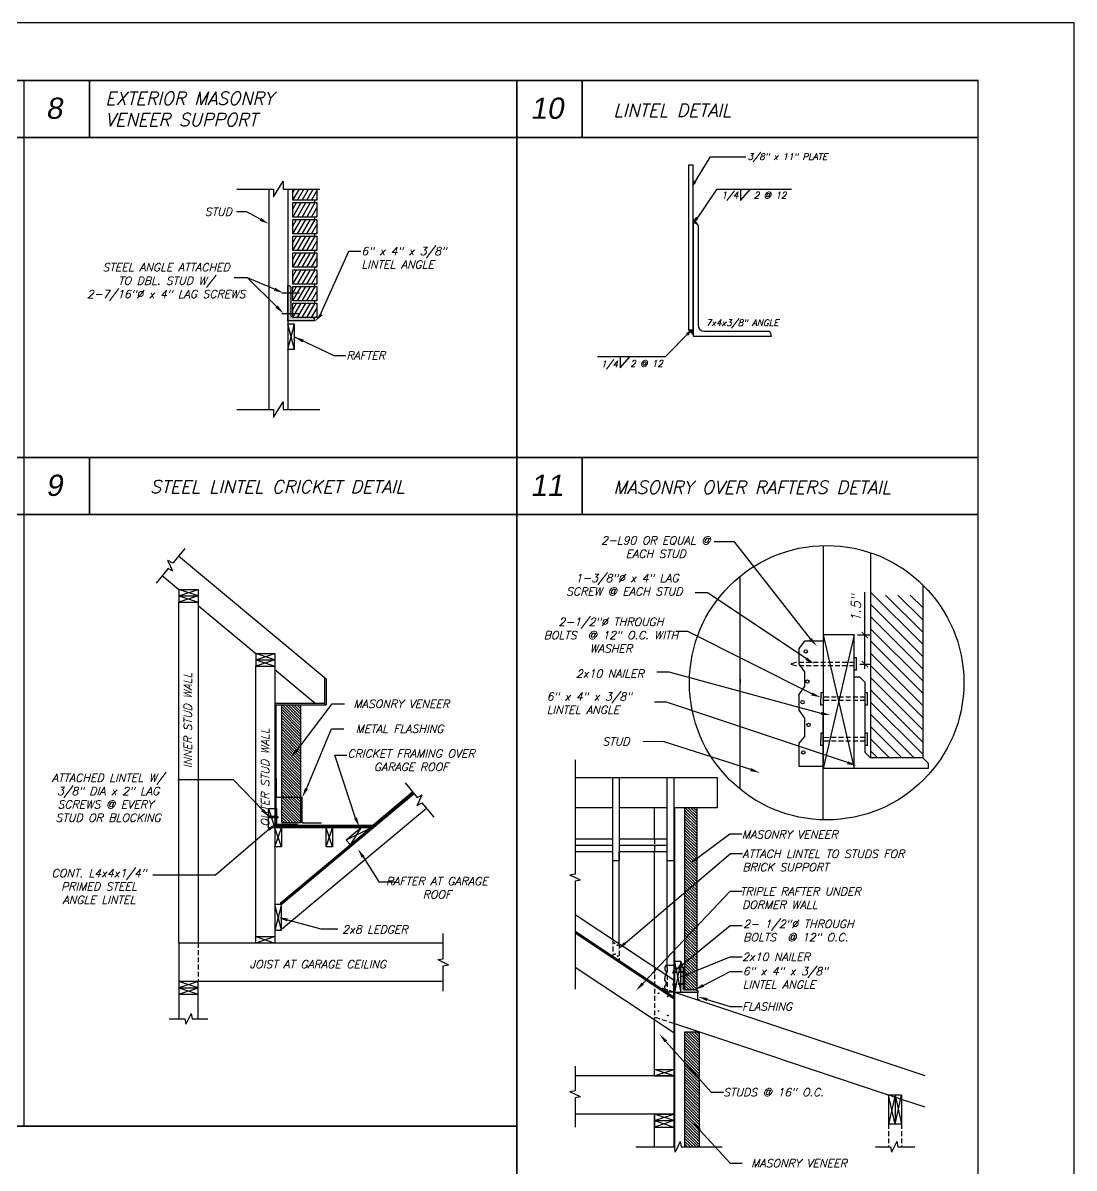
# Model space of a CAD drawing. Header units: inches. Extents: x 683 to 9753, y -6805 to 20230.
# Drawn here: x 1896 to 2553, y -3837 to -3121 of the extents above; entities that cross this region are included whole.
import ezdxf
from ezdxf.enums import TextEntityAlignment as Align

# ---------------------------------------------------------------- set-up
doc = ezdxf.new("R2010")
doc.units = ezdxf.units.IN
doc.header["$LTSCALE"] = 48
doc.header["$MEASUREMENT"] = 0
doc.linetypes.add('HIDDEN4', pattern=[0.09375, 0.0625, -0.03125])
doc.layers.get('Defpoints').update_dxf_attribs({"color": 251})
for name, color, linetype in [('DPIS-BL', 9, 'Continuous'), ('DPIS-HATCH', 251, 'Continuous'), ('DPIS-RAFTERS', 1, 'Continuous'), ('DPIS-TEXT', 7, 'Continuous'), ('FPTEXT', 2, 'Continuous')]:
    doc.layers.add(name, color=color, linetype=linetype)
doc.styles.add('DPIS-DIM', font='Simplex.shx', dxfattribs={"oblique": 15})
doc.styles.add('SHEETNAME', font='arial.ttf', dxfattribs={"height": 4})
doc.styles.add('SIMPLEX', font='simplex.shx', dxfattribs={"oblique": 15, "height": 4})
doc.styles.get("Standard").update_dxf_attribs({"font": 'simplex.shx', "oblique": 15})
doc.dimstyles.new('DPIS-DIM1', dxfattribs={"dimtxt": 4, "dimasz": 4, "dimexe": 3, "dimexo": 2, "dimgap": 2, "dimtad": 1, "dimdec": 4, "dimrnd": 0.125, "dimzin": 3, "dimdsep": 46, "dimlunit": 4, "dimtxsty": 'DPIS-DIM', "dimblk": 'ARCHTICK', "dimcen": 3, "dimdle": 3, "dimclrd": 2, "dimclre": 2, "dimclrt": 256, "dimadec": 0, "dimazin": 0, "dimtfac": 1, "dimtdec": 4, "dimtmove": 0, "dimatfit": 3, "dimfxl": 1, "dimtolj": 1, "dimtzin": 0, "dimarcsym": 0})
pattern_1 = [(135, (-1799.2807, -3706.4309), (-0.88388348, -0.88388348), [])]
pattern_2 = [(45, (-5266.43997, -3342.93777), (-0.0441941738, 0.0441941738), []), (135, (-5266.43997, -3342.93777), (-0.13258252147, 0.0441941738), [0.15625, -0.09375])]
pattern_3 = [(45, (-5266.44, -3342.9378), (-0.530330086, 0.530330086), []), (45, (-5266.2632, -3342.9378), (-0.530330086, 0.530330086), []), (45, (-5266.0864, -3342.9378), (-0.530330086, 0.530330086), []), (45, (-5265.90964, -3342.9378), (-0.530330086, 0.530330086), [])]
pattern_4 = [(45, (-5266.44, -3342.9378), (-0.530330086, 0.530330086), []), (45, (-5266.0864, -3342.9378), (-0.530330086, 0.530330086), [])]

# ---------------------------------------------------------------- blocks, each defined once
blk = doc.blocks.new('A$C2A457714')
blk.add_hatch(color=256).paths.add_polyline_path([(5.2, -1.4), (4.1, -0.3), (2.9, -0.3), (2.9, -24.3), (18.9, -24.3), (18.9, -23.1), (17.7, -21.9), (6.4, -21.9), (5.2, -20.8)])
for p, q in [((2.9, -24.3), (2.9, -0.3)), ((2.9, -0.3), (4.1, -0.3)), ((5.2, -1.4), (4.1, -0.3)), ((5.2, -20.8), (5.2, -1.4)), ((6.4, -21.9), (5.2, -20.8)), ((18.9, -24.3), (2.9, -24.3)), ((17.7, -21.9), (6.4, -21.9)), ((17.7, -21.9), (18.9, -23.1)), ((18.9, -23.1), (18.9, -24.3))]:
    blk.add_line(p, q)
blk = doc.blocks.new('_ArchTick')
at = {"color": 0, "const_width": 0.15}
blk.add_lwpolyline([(-0.5, -0.5), (0.5, 0.5)], dxfattribs=at)
blk = doc.blocks.new('*D65')
at = {"layer": 'Defpoints', "color": 0, "transparency": 16777216}
for p in [(2415.45, -3503.82), (2422.06, -3503.82), (2416.91, -3522.05)]:
    blk.add_point(p, dxfattribs=at)
at = {"layer": 'DPIS-TEXT', "color": 2, "lineweight": -2, "transparency": 16777216}
for p, q in [((2422.06, -3503.82), (2422.06, -3477.19)), ((2417.45, -3503.82), (2425.06, -3503.82)), ((2422.06, -3525.05), (2422.06, -3503.82)), ((2418.91, -3522.05), (2425.06, -3522.05))]:
    blk.add_line(p, q, dxfattribs=at)
at = {"layer": 'DPIS-TEXT', "color": 2, "lineweight": -2, "transparency": 16777216, "xscale": 4, "yscale": 4, "zscale": 4}
for p, rotation in [((2422.06, -3503.82), 90), ((2422.06, -3522.05), 270)]:
    blk.add_blockref('_ArchTick', p, dxfattribs=dict(at, rotation=rotation))
at = {"layer": 'DPIS-TEXT', "transparency": 16777216, "insert": (2416.49, -3487.17), "char_height": 6, "attachment_point": 5, "rotation": 90, "style": 'DPIS-DIM'}
blk.add_mtext('\\A1;1.5"', dxfattribs=at)

msp = doc.modelspace()

# ---------------------------------------------------------------- hatches: boundary and pattern name
at = {"layer": 'DPIS-HATCH'}
h = msp.add_hatch(dxfattribs=at)
h.set_pattern_fill('ANSI31', color=251, scale=20, angle=15, style=0)
h.set_pattern_definition([(60, (628.0454, -3080.7876), (-2.1650635, 1.25), [])])
h.paths.add_polyline_path([(2064.7248, -3232.21383), (2064.7248, -3225.23561), (2079.7248, -3225.23561), (2079.7248, -3232.21383)])
h = msp.add_hatch(dxfattribs=at)
h.set_pattern_fill('ANSI31', color=251, scale=20, angle=15, style=0)
h.set_pattern_definition([(60, (628.0454, -3091.2658), (-2.1650635, 1.25), [])])
h.paths.add_polyline_path([(2064.7248, -3242.69205), (2064.7248, -3233.71383), (2079.7248, -3233.71383), (2079.7248, -3242.69205)])
h = msp.add_hatch(dxfattribs=at)
h.set_pattern_fill('ANSI31', color=251, scale=20, angle=15, style=0)
h.set_pattern_definition([(60, (628.0454, -3101.744), (-2.1650635, 1.25), [])])
h.paths.add_polyline_path([(2064.7248, -3253.17026), (2064.7248, -3244.19205), (2079.7248, -3244.19205), (2079.7248, -3253.17026)])
h = msp.add_hatch(dxfattribs=at)
h.set_pattern_fill('ANSI31', color=251, scale=20, angle=15, style=0)
h.set_pattern_definition([(60, (628.0454, -3112.2222), (-2.1650635, 1.25), [])])
h.paths.add_polyline_path([(2064.7248, -3263.64848), (2064.7248, -3254.67026), (2079.7248, -3254.67026), (2079.7248, -3263.64848)])
h = msp.add_hatch(dxfattribs=at)
h.set_pattern_fill('ANSI31', color=251, scale=20, angle=15, style=0)
h.set_pattern_definition([(60, (628.0454, -3122.7004), (-2.1650635, 1.25), [])])
h.paths.add_polyline_path([(2064.7248, -3274.1267), (2064.7248, -3265.14848), (2079.7248, -3265.14848), (2079.7248, -3274.1267)])
h = msp.add_hatch(dxfattribs=at)
h.set_pattern_fill('ANSI31', color=251, scale=20, angle=15, style=0)
h.set_pattern_definition([(60, (628.0454, -3133.1786), (-2.1650635, 1.25), [])])
h.paths.add_polyline_path([(2064.7248, -3284.60491), (2064.7248, -3275.6267), (2079.7248, -3275.6267), (2079.7248, -3284.60491)])
h = msp.add_hatch(dxfattribs=at)
h.set_pattern_fill('ANSI31', color=251, scale=20, angle=15, style=0)
h.set_pattern_definition([(60, (628.0454, -3143.6569), (-2.1650635, 1.25), [])])
h.paths.add_polyline_path([(2064.7248, -3295.08313), (2064.7248, -3286.10491), (2079.7248, -3286.10491), (2079.7248, -3295.08313)])
h = msp.add_hatch(dxfattribs=at)
h.set_pattern_fill('ANSI31', color=251, scale=20, angle=15, style=0)
h.set_pattern_definition([(60, (628.0454, -3154.135), (-2.1650635, 1.25), [])])
h.paths.add_polyline_path([(2064.7248, -3305.56135), (2064.7248, -3296.58313), (2079.7248, -3296.58313), (2079.7248, -3305.56135)])
h = msp.add_hatch(dxfattribs=at)
h.set_pattern_fill('ANSI31', color=256, scale=10, angle=90, style=0)
h.set_pattern_definition([(135, (-2073.2156, -2855.9086), (-0.88388348, -0.88388348), [])])
h.paths.add_polyline_path([(2069.60453, -3547.41838), (2057.60453, -3547.41838), (2057.60453, -3621.29391), (2069.60453, -3621.29391)])
h = msp.add_hatch(dxfattribs=at)
h.set_pattern_fill('ANSI32', color=256, scale=2, style=0)
h.set_pattern_definition(pattern_4)
h.paths.add_polyline_path([(2140.65625, -3603.08414), (2140.01607, -3602.31592), (2056.96434, -3671.52569), (2057.60453, -3672.29391)])
h = msp.add_hatch(dxfattribs=at)
h.set_pattern_fill('ANSI34', color=256, style=0)
h.set_pattern_definition(pattern_3)
h.paths.add_polyline_path([(2054.60453, -3612.29391), (2054.10453, -3612.29391), (2054.10453, -3617.29391), (2054.60453, -3617.29391)])
h = msp.add_hatch(dxfattribs=at)
h.set_pattern_fill('ANSI31', color=256, scale=10, angle=90, style=0)
h.set_pattern_definition(pattern_1)
h.paths.add_polyline_path([(2317.03769, -3611.74545), (2309.48214, -3611.74545), (2309.48214, -3725.58041), (2317.03769, -3725.58041)])
h = msp.add_hatch(dxfattribs=at)
h.set_pattern_fill('ANSI38', color=256, scale=0.5, style=0)
h.set_pattern_definition(pattern_2)
h.paths.add_polyline_path([(2054.60453, -3618.04391), (2054.60453, -3617.29391), (2050.10453, -3617.29391), (2050.10453, -3618.04391)])
h = msp.add_hatch(dxfattribs=at)
h.set_pattern_fill('ANSI34', color=256, style=0)
h.set_pattern_definition(pattern_3)
h.paths.add_polyline_path([(2054.60453, -3618.04391), (2054.10453, -3618.04391), (2054.10453, -3622.79391), (2067.60453, -3622.79391), (2067.60453, -3622.29391), (2054.60453, -3622.29391)])
h = msp.add_hatch(dxfattribs=at)
h.set_pattern_fill('ANSI38', color=256, scale=0.5, style=0)
h.set_pattern_definition(pattern_2)
h.paths.add_polyline_path([(2055.35453, -3617.16891), (2054.60453, -3617.16891), (2054.60453, -3618.16891), (2055.35453, -3618.16891)])
h = msp.add_hatch(dxfattribs=at)
h.set_pattern_fill('ANSI32', color=256, scale=2, style=0)
h.set_pattern_definition(pattern_4)
h.paths.add_polyline_path([(2114.84248, -3623.29391), (2053.60453, -3623.29391), (2053.60453, -3624.29391), (2113.64248, -3624.29391)])
h = msp.add_hatch(dxfattribs=at)
h.set_pattern_fill('ANSI31', color=256, scale=10, angle=90, style=0)
h.set_pattern_definition(pattern_1)
h.paths.add_polyline_path([(2318.6488, -3751.94977), (2309.48214, -3751.94977), (2309.48214, -3823.60657), (2318.6488, -3823.60657)])
at = {"layer": 'DPIS-TEXT'}
h = msp.add_hatch(dxfattribs=at)
h.set_pattern_fill('ANSI31', color=256, scale=0.08, angle=-163.96669868, style=0)
h.set_pattern_definition([(241.03330132, (4279.661779, 7703.983518), (0.008749013393, -0.004843011939), [])])
h.paths.add_polyline_path([(2314.85979, -3222.33701), (2315.96926, -3220.48984), (2315.46969, -3220.20686)])
h.paths.add_polyline_path([(2316.47357, -3220.77551), (2315.96926, -3220.48984), (2314.85979, -3222.33701)])
h = msp.add_hatch(dxfattribs=at)
h.set_pattern_fill('ANSI31', color=1, scale=2, style=0)
h.set_pattern_definition([(45, (-2624.2905, -13247.91449), (-0.1767766953, 0.1767766953), [])])
h.paths.add_polyline_path([(2314.85979, -3243.39357), (2314.85979, -3246.39357, -0.198912367), (2317.68821, -3247.56514)])
h = msp.add_hatch(dxfattribs=at)
h.set_pattern_fill('ANSI31', color=256, scale=0.08, angle=-163.96669868, style=0)
h.set_pattern_definition([(241.03330132, (4280.883256, 7681.125429), (0.008749013393, -0.004843011939), [])])
h.paths.add_polyline_path([(2316.08126, -3245.1951), (2317.19073, -3243.34793), (2316.69117, -3243.06495)])
h.paths.add_polyline_path([(2317.69504, -3243.6336), (2317.19073, -3243.34793), (2316.08126, -3245.1951)])
h = msp.add_hatch(dxfattribs=at)
h.set_pattern_fill('ANSI31', color=256, scale=2, angle=-163.96669868, style=0)
h.set_pattern_definition([(241.0333013, (4280.88326, 7681.12543), (0.218725335, -0.1210752985), [])])
h.paths.add_polyline_path([(2317.19073, -3243.34793), (2316.69117, -3243.06495), (2316.08126, -3245.1951)])
h.paths.add_polyline_path([(2317.69504, -3243.6336), (2317.19073, -3243.34793), (2316.08126, -3245.1951)])
msp.add_hatch(color=256, dxfattribs=at).paths.add_polyline_path([(2078.39545, -3307.56135), (2078.39545, -3306.56135), (2077.39545, -3305.56135), (2064.7248, -3305.56135), (2063.7248, -3304.56135), (2063.7248, -3286.55425), (2062.7248, -3285.55425), (2061.7248, -3285.55425), (2061.7248, -3307.56135)])
h = msp.add_hatch(dxfattribs=at)
h.set_pattern_fill('ANSI31', color=256, scale=2, style=0)
h.set_pattern_definition([(45, (-2593.38026, -13273.04699), (-0.1767766953, 0.1767766953), [])])
h.paths.add_polyline_path([(2311.2232, -3315.88517), (2311.62517, -3316.29512), (2312.79969, -3314.41629)])
h.paths.add_polyline_path([(2310.81741, -3315.47132), (2311.2232, -3315.88517), (2312.79969, -3314.41629)])
h = msp.add_hatch(dxfattribs=at)
h.set_pattern_fill('ANSI31', color=256, scale=0.08, style=0)
h.set_pattern_definition([(45, (-2593.380262, -13273.046985), (-0.007071067812, 0.007071067812), [])])
h.paths.add_polyline_path([(2312.79969, -3314.41629), (2311.2232, -3315.88517), (2311.62517, -3316.29512)])
h.paths.add_polyline_path([(2310.81741, -3315.47132), (2311.2232, -3315.88517), (2312.79969, -3314.41629)])
h = msp.add_hatch(dxfattribs=at)
h.set_pattern_fill('ANSI31', color=1, scale=8, style=0)
h.set_pattern_definition([(45, (-2624.2905, -13262.6144), (-0.70710678, 0.70710678), [])])
h.paths.add_polyline_path([(2314.85979, -3313.09351), (2311.85979, -3313.09351), (2314.85979, -3316.09351)])
h = msp.add_hatch(dxfattribs=at)
h.set_pattern_fill('ANSI31', color=1, scale=2, style=0)
h.set_pattern_definition([(45, (-2624.2905, -13262.61443), (-0.1767766953, 0.1767766953), [])])
h.paths.add_polyline_path([(2314.85979, -3313.09351), (2311.85979, -3313.09351), (2314.85979, -3316.09351)])

# ---------------------------------------------------------------- linework, layer by layer
at = {"color": 9}
for p, q in [((2396.01169, -3447.97971), (2396.01169, -3586.61589)), ((2344.17169, -3600.19578), (2344.17169, -3467.10604)), ((2396.01169, -3586.61589), (2396.01169, -3587.33589)), ((2330.0333, -3593.10654), (2241.17475, -3593.10654)), ((2264.66115, -3644.77491), (2264.66115, -3593.10654)), ((2268.66115, -3593.10654), (2268.66115, -3644.77491)), ((2298.6488, -3711.76412), (2298.6488, -3593.10654)), ((2302.6488, -3593.10654), (2302.6488, -3726.9693)), ((2330.0333, -3611.74545), (2330.0333, -3593.10654)), ((2264.66115, -3611.74545), (2241.17475, -3611.74545)), ((2298.6488, -3611.74545), (2268.66115, -3611.74545)), ((2290.6488, -3631.35589), (2290.6488, -3611.74545)), ((2330.0333, -3611.74545), (2302.6488, -3611.74545)), ((2264.66115, -3631.35589), (2241.17475, -3631.35589)), ((2298.6488, -3631.35589), (2268.66115, -3631.35589)), ((2264.66115, -3635.35589), (2241.17475, -3635.35589)), ((2264.66115, -3639.35589), (2241.17475, -3639.35589)), ((2264.66115, -3694.06345), (2264.66115, -3639.35589)), ((2298.6488, -3635.35589), (2268.66115, -3635.35589)), ((2298.6488, -3639.35589), (2268.66115, -3639.35589)), ((2268.66115, -3696.73012), (2268.66115, -3639.35589)), ((2290.6488, -3711.38856), (2290.6488, -3639.35589)), ((2264.66115, -3644.77491), (2268.66115, -3644.77491)), ((2298.6488, -3644.77491), (2302.6488, -3644.77491)), ((2241.17475, -3678.40586), (2302.6488, -3719.38856)), ((2241.17475, -3688.89697), (2302.6488, -3729.87967)), ((2241.17475, -3689.9866), (2302.6488, -3730.9693)), ((2241.17475, -3711.29815), (2302.6488, -3752.28085)), ((2459.64991, -3779.30301), (2302.6488, -3726.9693)), ((2302.6488, -3726.9693), (2302.6488, -3746.61644)), ((2303.1488, -3727.13597), (2303.1488, -3746.78311)), ((2290.6488, -3779.26636), (2290.6488, -3744.28085)), ((2302.6488, -3746.61644), (2302.6488, -3823.60657)), ((2436.91094, -3791.37048), (2302.6488, -3746.61644)), ((2303.1488, -3779.26636), (2241.17475, -3779.26636)), ((2459.64991, -3798.95014), (2444.91094, -3794.03715)), ((2303.1488, -3803.26636), (2241.17475, -3803.26636)), ((2290.6488, -3823.60657), (2290.6488, -3803.26636))]:
    msp.add_line(p, q, dxfattribs=at)
for p, q in [((1997.30949, -3449.86827), (1989.7577, -3458.93042)), ((1993.46838, -3454.4776), (2085.60453, -3531.25772)), ((2425.53169, -3452.4373), (2425.53169, -3580.61589)), ((1986.93611, -3462.31632), (1979.38433, -3471.37847)), ((1989.88881, -3463.99345), (1986.80501, -3457.25329)), ((1989.7577, -3458.93042), (1986.80501, -3457.25329)), ((1989.88881, -3463.99345), (1986.93611, -3462.31632)), ((1983.22543, -3466.76914), (1993.60453, -3475.41838)), ((1993.60453, -3475.41838), (2005.60453, -3475.41838)), ((1993.60453, -3475.41838), (1993.60453, -3483.41838)), ((1993.60453, -3479.41838), (2005.60453, -3475.41838)), ((2005.60453, -3479.41838), (1993.60453, -3475.41838)), ((2005.60453, -3475.41838), (2005.60453, -3483.41838)), ((2458.17169, -3472.46088), (2458.17169, -3580.61589)), ((1993.60453, -3479.41838), (2005.60453, -3479.41838)), ((1993.60453, -3479.41838), (2005.60453, -3483.41838)), ((2005.60453, -3479.41838), (1993.60453, -3483.41838)), ((1993.60453, -3483.41838), (2005.60453, -3483.41838)), ((1993.60453, -3696.29391), (1993.60453, -3483.41838)), ((2005.60453, -3483.41838), (2005.60453, -3696.29391)), ((2005.60453, -3485.41838), (2041.60453, -3515.41838)), ((2415.45169, -3503.81589), (2396.01169, -3503.81589)), ((2415.45169, -3503.81589), (2396.01169, -3587.33589)), ((2396.01169, -3503.81589), (2415.45169, -3587.33589)), ((2415.45169, -3587.33589), (2415.45169, -3503.81589)), ((2384.37631, -3507.68166), (2380.80166, -3512.27201)), ((2380.80166, -3512.27201), (2380.80166, -3521.79625)), ((2396.01169, -3507.68166), (2384.37631, -3507.68166)), ((2041.60453, -3515.41838), (2053.60453, -3515.41838)), ((2041.60453, -3515.41838), (2041.60453, -3523.41838)), ((2041.60453, -3519.41838), (2053.60453, -3515.41838)), ((2053.60453, -3519.41838), (2041.60453, -3515.41838)), ((2041.60453, -3519.41838), (2053.60453, -3519.41838)), ((2041.60453, -3519.41838), (2053.60453, -3523.41838)), ((2053.60453, -3519.41838), (2041.60453, -3523.41838)), ((2053.60453, -3515.41838), (2053.60453, -3523.41838)), ((2415.45169, -3587.33589), (2415.45169, -3518.21589)), ((2416.90531, -3518.21589), (2415.45169, -3518.21589)), ((2416.90531, -3525.88641), (2416.90531, -3518.21589)), ((2041.60453, -3523.41838), (2053.60453, -3523.41838)), ((2041.60453, -3696.29391), (2041.60453, -3523.41838)), ((2053.60453, -3523.41838), (2053.60453, -3617.29391)), ((2053.60453, -3525.41838), (2078.80453, -3546.41838)), ((2380.80166, -3521.79625), (2384.37631, -3526.77343)), ((2384.37631, -3526.77343), (2384.37631, -3536.29767)), ((2416.90531, -3525.88641), (2415.45169, -3525.88641)), ((2084.60453, -3530.42439), (2084.60453, -3547.41838)), ((2085.60453, -3531.25772), (2085.60453, -3547.41838)), ((2344.17169, -3531.49091), (2344.17169, -3528.73565)), ((2344.17169, -3531.49091), (2344.17169, -3533.65091)), ((2344.17169, -3536.40617), (2344.17169, -3533.65091)), ((2380.80166, -3541.27486), (2384.37631, -3536.29767)), ((2380.80166, -3541.27486), (2380.80166, -3550.7991)), ((2396.01169, -3539.95848), (2394.55808, -3539.95848)), ((2394.55808, -3539.95848), (2394.55808, -3543.79374)), ((2423.62531, -3539.95848), (2422.17169, -3539.95848)), ((2423.62531, -3547.629), (2423.62531, -3539.95848)), ((2053.60453, -3546.41838), (2084.60453, -3546.41838)), ((2053.60453, -3547.41838), (2085.60453, -3547.41838)), ((2054.10453, -3547.41838), (2054.10453, -3617.29391)), ((2057.60453, -3547.41838), (2057.60453, -3621.29391)), ((2069.60453, -3547.41838), (2069.60453, -3621.29391)), ((2394.55808, -3547.629), (2394.55808, -3543.79374)), ((2396.01169, -3547.629), (2394.55808, -3547.629)), ((2423.62531, -3547.629), (2422.17169, -3547.629)), ((2380.80166, -3550.7991), (2384.37631, -3555.77628)), ((2384.37631, -3555.77628), (2384.37631, -3567.28555)), ((2396.01169, -3619.32211), (2396.01169, -3553.86707)), ((2384.37631, -3567.28555), (2380.80166, -3571.48646)), ((2396.01169, -3565.2815), (2394.55808, -3565.2815)), ((2394.55808, -3565.2815), (2394.55808, -3569.11676)), ((2394.55808, -3572.95202), (2394.55808, -3569.11676)), ((2423.62531, -3565.2815), (2422.17169, -3565.2815)), ((2423.62531, -3572.95202), (2423.62531, -3565.2815)), ((2380.80166, -3571.48646), (2380.80166, -3585.89115)), ((2396.01169, -3572.95202), (2394.55808, -3572.95202)), ((2423.62531, -3572.95202), (2422.17169, -3572.95202)), ((2425.53169, -3580.61589), (2422.17169, -3577.25589)), ((2241.17475, -3581.89231), (2241.17475, -3653.23847)), ((2458.17169, -3580.61589), (2425.53169, -3580.61589)), ((2458.17169, -3580.61589), (2461.53169, -3583.97589)), ((2461.53169, -3583.97589), (2461.53169, -3587.33589)), ((2380.80166, -3585.89115), (2396.01169, -3585.89115)), ((2415.45169, -3587.33589), (2396.01169, -3587.33589)), ((2461.53169, -3587.33589), (2415.45169, -3587.33589)), ((2054.60453, -3605.29391), (2054.60453, -3593.33565)), ((2134.95577, -3596.24356), (2142.50756, -3605.30571)), ((2070.60453, -3605.29391), (2054.60453, -3605.29391)), ((2140.01607, -3602.31592), (2056.96434, -3671.52569)), ((2140.65625, -3603.08414), (2057.60453, -3672.29391)), ((2070.60453, -3621.29391), (2070.60453, -3605.29391)), ((2139.69598, -3601.93181), (2114.66145, -3622.79391)), ((2142.37645, -3610.36874), (2145.46026, -3603.62858)), ((2142.50756, -3605.30571), (2145.46026, -3603.62858)), ((2049.60453, -3624.29391), (2049.60453, -3612.29391)), ((2049.60453, -3612.29391), (2053.60453, -3612.29391)), ((2049.60453, -3612.29391), (2051.2712, -3617.29391)), ((2054.10453, -3612.29391), (2054.60453, -3612.29391)), ((2054.60453, -3612.29391), (2054.60453, -3622.29391)), ((2148.33847, -3612.30279), (2057.60453, -3687.91441)), ((2142.37645, -3610.36874), (2145.32915, -3608.69161)), ((2145.32915, -3608.69161), (2152.88094, -3617.75376)), ((2303.1488, -3611.74545), (2303.1488, -3727.13597)), ((2309.48214, -3611.74545), (2309.48214, -3725.58041)), ((2317.03769, -3611.74545), (2317.03769, -3725.58041)), ((2054.60453, -3617.29391), (2050.10453, -3617.29391)), ((2050.10453, -3617.29391), (2050.10453, -3618.04391)), ((2054.60453, -3618.04391), (2050.10453, -3618.04391)), ((2051.5212, -3618.04391), (2053.60453, -3624.29391)), ((2053.60453, -3618.04391), (2053.60453, -3696.29391)), ((2054.10453, -3618.04391), (2054.10453, -3622.79391)), ((2054.60453, -3617.16891), (2055.35453, -3617.16891)), ((2054.60453, -3618.16891), (2055.35453, -3618.16891)), ((2055.35453, -3617.16891), (2055.35453, -3618.16891)), ((2053.60453, -3624.29391), (2049.60453, -3624.29391)), ((2114.84248, -3623.29391), (2053.60453, -3623.29391)), ((2113.64248, -3624.29391), (2053.60453, -3624.29391)), ((2053.60453, -3636.29391), (2057.60453, -3624.29391)), ((2057.60453, -3636.29391), (2053.60453, -3624.29391)), ((2114.66145, -3622.79391), (2054.10453, -3622.79391)), ((2067.60453, -3622.29391), (2054.60453, -3622.29391)), ((2069.60453, -3621.29391), (2057.60453, -3621.29391)), ((2057.60453, -3624.29391), (2057.60453, -3636.29391)), ((2067.60453, -3622.29391), (2067.60453, -3622.79391)), ((2070.60453, -3621.29391), (2082.60866, -3621.29391)), ((2085.60453, -3636.29391), (2089.60453, -3624.29391)), ((2089.60453, -3636.29391), (2085.60453, -3624.29391)), ((2085.60453, -3636.29391), (2085.60453, -3624.29391)), ((2089.60453, -3624.29391), (2089.60453, -3636.29391)), ((2107.39428, -3624.29391), (2098.17562, -3631.97612)), ((2113.64248, -3624.29391), (2098.17562, -3631.97612)), ((2100.73636, -3635.04901), (2107.39428, -3624.29391)), ((2098.17562, -3631.97612), (2100.73636, -3635.04901)), ((2057.60453, -3636.29391), (2053.60453, -3636.29391)), ((2089.60453, -3636.29391), (2085.60453, -3636.29391)), ((2241.17475, -3653.23847), (2237.83276, -3653.84033)), ((2244.51675, -3657.04406), (2237.83276, -3653.84033)), ((2244.51675, -3657.04406), (2241.17475, -3657.64593)), ((2241.17475, -3657.64593), (2241.17475, -3725.05279)), ((2057.60453, -3672.29391), (2053.60453, -3672.29391)), ((2057.60453, -3672.29391), (2053.60453, -3688.29391)), ((2057.60453, -3688.29391), (2053.60453, -3672.29391)), ((2057.60453, -3672.29391), (2056.96434, -3671.52569)), ((2057.60453, -3688.29391), (2057.60453, -3672.29391)), ((2053.60453, -3688.29391), (2057.60453, -3688.29391)), ((2158.5847, -3706.09018), (2158.5847, -3690.29391)), ((2158.5847, -3696.29391), (1993.60453, -3696.29391)), ((1993.60453, -3696.29391), (1993.60453, -3720.29391)), ((2041.60453, -3692.29391), (2053.60453, -3692.29391)), ((2041.60453, -3692.29391), (2053.60453, -3696.29391)), ((2053.60453, -3692.29391), (2041.60453, -3696.29391)), ((2155.24271, -3706.69204), (2158.5847, -3706.09018)), ((2155.24271, -3706.69204), (2161.9267, -3709.89577)), ((2158.5847, -3710.49764), (2161.9267, -3709.89577)), ((2158.5847, -3726.29391), (2158.5847, -3710.49764)), ((2298.03161, -3710.17031), (2297.20414, -3711.14274)), ((2297.20414, -3711.14274), (2297.20414, -3713.08755)), ((2297.20414, -3713.08755), (2298.03161, -3714.05998)), ((2298.03161, -3710.17031), (2302.6488, -3710.17031)), ((2307.1488, -3707.80264), (2303.1488, -3707.80264)), ((2307.1488, -3707.80264), (2303.1488, -3727.13597)), ((2303.1488, -3707.80264), (2307.1488, -3727.13597)), ((2307.1488, -3727.13597), (2307.1488, -3707.80264)), ((2307.1488, -3727.13597), (2307.1488, -3711.13597)), ((2307.1488, -3711.13597), (2307.92658, -3711.13597)), ((2308.70436, -3711.91375), (2307.92658, -3711.13597)), ((2308.70436, -3724.80264), (2308.70436, -3711.91375)), ((2158.5847, -3720.29391), (1993.60453, -3720.29391)), ((1993.60453, -3720.29391), (1993.60453, -3743.69391)), ((2005.60453, -3724.29391), (1993.60453, -3720.29391)), ((2005.60453, -3720.29391), (1993.60453, -3724.29391)), ((2005.60453, -3743.69391), (2005.60453, -3720.29391)), ((2290.6488, -3714.20889), (2290.6488, -3713.5711)), ((2290.6488, -3714.20889), (2290.6488, -3714.70889)), ((2290.6488, -3715.34668), (2290.6488, -3714.70889)), ((2298.03161, -3716.00478), (2297.20414, -3716.97722)), ((2297.20414, -3716.97722), (2297.20414, -3718.28523)), ((2297.20414, -3719.59325), (2297.20414, -3718.28523)), ((2298.03161, -3720.56568), (2297.20414, -3719.59325)), ((2298.03161, -3714.05998), (2298.03161, -3716.00478)), ((2298.03161, -3722.51048), (2298.03161, -3720.56568)), ((2302.62867, -3713.5711), (2302.29219, -3713.5711)), ((2302.29219, -3713.5711), (2302.29219, -3714.45889)), ((2302.29219, -3715.34668), (2302.29219, -3714.45889)), ((2302.62867, -3715.34668), (2302.29219, -3715.34668)), ((2302.6488, -3730.9693), (2302.6488, -3719.38856)), ((2309.04084, -3713.5711), (2308.70436, -3713.5711)), ((2308.70436, -3713.5711), (2308.70436, -3714.45889)), ((2308.70436, -3715.34668), (2308.70436, -3714.45889)), ((2309.04084, -3715.34668), (2308.70436, -3715.34668)), ((2309.04084, -3715.34668), (2309.04084, -3713.5711)), ((1993.60453, -3724.29391), (2005.60453, -3724.29391)), ((1993.60453, -3728.29391), (2005.60453, -3724.29391)), ((1993.60453, -3724.29391), (2005.60453, -3728.29391)), ((2297.20414, -3723.48292), (2298.03161, -3722.51048)), ((2297.20414, -3725.42772), (2297.20414, -3723.48292)), ((2298.03161, -3726.40015), (2297.20414, -3725.42772)), ((2298.03161, -3726.80154), (2298.03161, -3726.40015)), ((2298.03161, -3726.80154), (2302.6488, -3726.80154)), ((2302.62867, -3721.11961), (2302.29219, -3721.11961)), ((2302.29219, -3721.11961), (2302.29219, -3722.0074)), ((2302.29219, -3722.89519), (2302.29219, -3722.0074)), ((2302.62867, -3722.89519), (2302.29219, -3722.89519)), ((2307.1488, -3727.13597), (2303.1488, -3727.13597)), ((2317.81547, -3727.13597), (2307.1488, -3727.13597)), ((2309.04084, -3721.11961), (2308.70436, -3721.11961)), ((2309.04084, -3722.89519), (2308.70436, -3722.89519)), ((2309.48214, -3725.58041), (2308.70436, -3724.80264)), ((2309.04084, -3722.89519), (2309.04084, -3721.11961)), ((2317.03769, -3725.58041), (2309.48214, -3725.58041)), ((2317.03769, -3725.58041), (2317.81547, -3726.35819)), ((2317.81547, -3726.35819), (2317.81547, -3727.13597)), ((1993.60453, -3728.29391), (2005.60453, -3728.29391)), ((2001.20639, -3740.35191), (1998.00266, -3747.03591)), ((2001.20639, -3740.35191), (2001.80826, -3743.69391)), ((1987.60453, -3743.69391), (1997.4008, -3743.69391)), ((1997.4008, -3743.69391), (1998.00266, -3747.03591)), ((2001.80826, -3743.69391), (2011.60453, -3743.69391)), ((2303.1488, -3746.78311), (2303.1488, -3824.52067)), ((2318.6488, -3751.94977), (2309.48214, -3751.94977)), ((2309.48214, -3751.94977), (2309.48214, -3823.60657)), ((2318.6488, -3751.94977), (2318.6488, -3823.60657)), ((2241.17475, -3773.1791), (2241.17475, -3788.64587)), ((2290.6488, -3775.26636), (2302.6488, -3775.26636)), ((2290.6488, -3779.26636), (2302.6488, -3775.26636)), ((2302.6488, -3779.26636), (2290.6488, -3775.26636)), ((2290.6488, -3779.26636), (2302.6488, -3779.26636)), ((2241.17475, -3788.64587), (2237.83276, -3789.24773)), ((2244.51675, -3792.45147), (2237.83276, -3789.24773)), ((2436.91094, -3791.37048), (2436.91094, -3809.37048)), ((2444.91094, -3791.37048), (2436.91094, -3791.37048)), ((2440.91094, -3791.37048), (2436.91094, -3809.37048)), ((2440.91094, -3809.37048), (2436.91094, -3791.37048)), ((2440.91094, -3791.37048), (2440.91094, -3809.37048)), ((2440.91094, -3791.37048), (2444.91094, -3809.37048)), ((2440.91094, -3809.37048), (2444.91094, -3791.37048)), ((2444.91094, -3791.37048), (2444.91094, -3809.37048)), ((2244.51675, -3792.45147), (2241.17475, -3793.05333)), ((2241.17475, -3793.05333), (2241.17475, -3811.33941)), ((2290.6488, -3803.26636), (2302.6488, -3803.26636)), ((2290.6488, -3803.26636), (2290.6488, -3811.26636)), ((2290.6488, -3807.26636), (2302.6488, -3803.26636)), ((2302.6488, -3807.26636), (2290.6488, -3803.26636)), ((2302.6488, -3803.26636), (2302.6488, -3811.26636)), ((2290.6488, -3807.26636), (2302.6488, -3807.26636)), ((2290.6488, -3807.26636), (2302.6488, -3811.26636)), ((2302.6488, -3807.26636), (2290.6488, -3811.26636)), ((2290.6488, -3811.26636), (2302.6488, -3811.26636)), ((2444.91094, -3809.37048), (2436.91094, -3809.37048)), ((2306.78978, -3820.26457), (2303.58605, -3826.94857)), ((2306.78978, -3820.26457), (2307.39164, -3823.60657)), ((2441.96105, -3820.26457), (2438.75732, -3826.94857)), ((2441.96105, -3820.26457), (2442.56291, -3823.60657)), ((2279.00182, -3823.60657), (2302.98418, -3823.60657)), ((2302.98418, -3823.60657), (2303.58605, -3826.94857)), ((2307.39164, -3823.60657), (2332.89009, -3823.60657)), ((2428.77279, -3823.60657), (2438.15545, -3823.60657)), ((2438.15545, -3823.60657), (2438.75732, -3826.94857)), ((2442.56291, -3823.60657), (2453.25308, -3823.60657))]:
    msp.add_line(p, q)
at = {"linetype": 'HIDDEN4'}
for p, q in [((2378.85903, -3520.97115), (2375.52873, -3522.05115)), ((2378.85903, -3523.13115), (2375.52873, -3522.05115)), ((2415.45169, -3520.97115), (2378.85903, -3520.97115)), ((2415.45169, -3523.13115), (2378.85903, -3523.13115)), ((2422.17169, -3542.71374), (2396.01169, -3542.71374)), ((2422.17169, -3544.87374), (2396.01169, -3544.87374)), ((2422.17169, -3567.97219), (2396.01169, -3567.99385)), ((2422.17169, -3570.19676), (2396.01169, -3570.19676)), ((2005.60453, -3696.29391), (2005.60453, -3720.29391)), ((2308.70436, -3714.20889), (2302.6488, -3714.20889)), ((2308.70436, -3714.70889), (2302.6488, -3714.70889)), ((2308.36373, -3721.74274), (2302.6488, -3721.74747)), ((2308.36307, -3722.2574), (2302.6488, -3722.2574))]:
    msp.add_line(p, q, dxfattribs=at)
at = {"color": 9, "linetype": 'HIDDEN4'}
for p, q in [((2290.6488, -3631.35589), (2290.6488, -3639.35589)), ((2264.66115, -3694.06345), (2264.66115, -3705.6442)), ((2268.66115, -3696.73012), (2268.66115, -3708.31087)), ((2290.6488, -3711.38856), (2290.6488, -3744.28085)), ((2298.6488, -3711.76412), (2298.6488, -3728.30264)), ((2302.6488, -3726.9693), (2290.6488, -3722.9693)), ((2302.6488, -3746.61644), (2290.6488, -3742.61644)), ((2436.91094, -3809.37048), (2436.91094, -3823.60657)), ((2444.91094, -3809.37048), (2444.91094, -3823.60657))]:
    msp.add_line(p, q, dxfattribs=at)
at = {"color": 251, "linetype": 'HIDDEN4'}
msp.add_line((2444.91094, -3794.03715), (2436.91094, -3791.37048), dxfattribs=at)
msp.add_lwpolyline([(2458.17169, -3580.61589), (2425.53169, -3580.61589), (2422.17169, -3577.25589), (2422.17169, -3533.57659), (2418.81169, -3530.21659), (2415.45169, -3530.21659)])
at = {"color": 6}
for points in [[(2317.03769, -3725.58041), (2309.48214, -3725.58041), (2308.70436, -3724.80264), (2308.70436, -3711.91375), (2307.1488, -3707.80264), (2303.1488, -3707.80264)], [(2318.62287, -3731.60793), (2317.81547, -3732.02486), (2317.81547, -3726.35819), (2317.03769, -3725.58041)]]:
    msp.add_lwpolyline(points, dxfattribs=at)
msp.add_circle((2398.17169, -3533.65091), 85.69842)
at = {"layer": 'Defpoints', "color": 251}
for points in [[(992.72188, -3121.41948), (992.72188, -4195.41948), (2552.72188, -4195.41948), (2552.72188, -3121.41948)], [(992.72188, -3121.41948), (992.72188, -4195.41948), (2552.72188, -4195.41948), (2552.72188, -3121.41948)], [(1028.72188, -3157.41948), (1028.72188, -4153.41948), (2492.72188, -4153.41948), (2492.72188, -3157.41948)], [(1028.72188, -3157.41948), (1028.72188, -4153.41948), (2492.72188, -4153.41948), (2492.72188, -3157.41948)], [(1028.72188, -3157.41948), (1028.72188, -4153.41948), (2492.72188, -4153.41948), (2492.72188, -3157.41948)]]:
    msp.add_lwpolyline(points, close=True, dxfattribs=at)
at = {"layer": 'DPIS-BL', "const_width": 1}
for points in [[(1617.82557, -3157.41948), (1896.88123, -3157.41948), (1896.88123, -3810.76598), (1617.82557, -3810.76598)], [(1896.88123, -3157.41948), (2492.72188, -3157.41948), (2492.72188, -3393.0016), (1896.88123, -3393.0016)], [(1896.88123, -3157.41948), (2204.65381, -3157.41948), (2204.65381, -3393.0016), (1896.88123, -3393.0016)], [(1896.88123, -3393.0016), (2204.65381, -3393.0016), (2204.65381, -3810.76598), (1896.88123, -3810.76598)]]:
    msp.add_lwpolyline(points, close=True, dxfattribs=at)
for points in [[(1937.74401, -3157.41948), (1937.74401, -3193.00514)], [(2245.51659, -3157.41948), (2245.51659, -3193.00514)], [(1896.88123, -3193.00514), (1617.82557, -3193.00514)], [(2492.72188, -3193.00514), (1896.88123, -3193.00514)], [(1896.88123, -3393.0016), (1617.82557, -3393.0016)], [(1937.74401, -3393.0016), (1937.74401, -3428.58726)], [(2245.51659, -3393.0016), (2245.51659, -3428.58726)], [(2492.72188, -3393.0016), (2492.72188, -3846.35164)], [(1896.88123, -3428.58726), (1617.82557, -3428.58726)], [(2204.65381, -3428.58726), (1896.88123, -3428.58726)], [(2492.72188, -3428.58726), (2204.65381, -3428.58726)], [(2204.65381, -3791.73443), (2204.65381, -3846.35164)]]:
    msp.add_lwpolyline(points, dxfattribs=at)
at = {"layer": 'DPIS-HATCH'}
for p, q in [((2458.17169, -3509.66064), (2425.53169, -3477.02064)), ((2458.17169, -3502.02388), (2435.03823, -3478.89042)), ((2458.17169, -3494.38713), (2442.67498, -3478.89042)), ((2458.17169, -3486.75038), (2450.31173, -3478.89042)), ((2458.17169, -3479.11362), (2457.94849, -3478.89042)), ((2458.17169, -3517.29739), (2425.53169, -3484.65739)), ((2458.17169, -3524.93414), (2425.53169, -3492.29414)), ((2458.17169, -3532.5709), (2425.53169, -3499.9309)), ((2458.17169, -3540.20765), (2425.53169, -3507.56765)), ((2458.17169, -3547.8444), (2425.53169, -3515.2044)), ((2458.17169, -3555.48116), (2425.53169, -3522.84116)), ((2458.17169, -3563.11791), (2425.53169, -3530.47791)), ((2458.17169, -3570.75466), (2425.53169, -3538.11466)), ((2458.17169, -3578.39142), (2425.53169, -3545.75142)), ((2452.75941, -3580.61589), (2425.53169, -3553.38817)), ((2445.12266, -3580.61589), (2425.53169, -3561.02492)), ((2437.4859, -3580.61589), (2425.53169, -3568.66168)), ((2429.84915, -3580.61589), (2425.53169, -3576.29843))]:
    msp.add_line(p, q, dxfattribs=at)
at = {"layer": 'DPIS-RAFTERS'}
for centre, radius in [((2385.10177, -3514.12212), 1.04303), ((2386.15696, -3532.99002), 1.04303), ((2383.17826, -3545.8139), 1.04303), ((2386.87073, -3560.05249), 1.04303), ((2383.57512, -3577.21946), 1.04303), ((2265.75082, -3696.36588), 0.24144), ((2267.58643, -3697.58962), 0.24144), ((2265.84725, -3703.22911), 0.24144), ((2267.68286, -3704.45285), 0.24144), ((2293.15828, -3727.74186), 0.24144), ((2298.90574, -3729.70164), 0.24144), ((2293.2547, -3738.75906), 0.24144), ((2298.9646, -3741.52333), 0.24144)]:
    msp.add_circle(centre, radius, dxfattribs=at)
at = {"layer": 'DPIS-TEXT'}
for p, q in [((2325.11975, -3205.25517), (2314.85979, -3222.33701)), ((2347.6779, -3205.25517), (2325.11975, -3205.25517)), ((2311.85979, -3210.39357), (2311.85979, -3313.09351)), ((2314.85979, -3210.39357), (2311.85979, -3210.39357)), ((2314.85979, -3313.09351), (2314.85979, -3210.39357)), ((2049.7248, -3225.23561), (2049.7248, -3363.04578)), ((2061.7248, -3225.23561), (2061.7248, -3363.04578)), ((2329.37313, -3225.44234), (2316.08126, -3245.1951)), ((2376.32124, -3225.44234), (2329.37313, -3225.44234)), ((2344.38644, -3232.3047), (2350.51546, -3225.44234)), ((2344.38644, -3225.44234), (2344.38644, -3232.3047)), ((2078.42226, -3233.71383), (2078.42226, -3232.21383)), ((2078.42226, -3244.19205), (2078.42226, -3242.69205)), ((2314.85979, -3246.39357), (2314.85979, -3317.09351)), ((2317.85979, -3247.74782), (2317.85979, -3310.09351)), ((2078.42226, -3254.67026), (2078.42226, -3253.17026)), ((2078.42226, -3265.14848), (2078.42226, -3263.64848)), ((2078.42226, -3275.6267), (2078.42226, -3274.1267)), ((2068.92339, -3290.3658), (2057.92339, -3290.3658)), ((2061.7248, -3307.56135), (2061.7248, -3285.55425)), ((2061.7248, -3285.55425), (2062.7248, -3285.55425)), ((2063.7248, -3286.55425), (2062.7248, -3285.55425)), ((2063.7248, -3304.56135), (2063.7248, -3286.55425)), ((2078.42226, -3286.10491), (2078.42226, -3284.60491)), ((2078.42226, -3296.58313), (2078.42226, -3295.08313)), ((2068.92339, -3303.12388), (2057.92339, -3303.12388)), ((2064.7248, -3305.56135), (2063.7248, -3304.56135)), ((2077.39545, -3305.56135), (2064.7248, -3305.56135)), ((2077.39545, -3305.56135), (2078.39545, -3306.56135)), ((2078.39545, -3307.56135), (2061.7248, -3307.56135)), ((2065.7248, -3325.56135), (2061.7248, -3309.56135)), ((2061.7248, -3325.56135), (2065.7248, -3309.56135)), ((2065.7248, -3309.56135), (2061.7248, -3309.56135)), ((2065.7248, -3325.56135), (2065.7248, -3309.56135)), ((2078.39545, -3306.56135), (2078.39545, -3307.56135)), ((2297.2991, -3330.12384), (2312.79969, -3314.41629)), ((2311.85979, -3313.09351), (2314.85979, -3313.09351)), ((2314.85979, -3317.09351), (2363.66874, -3317.09351)), ((2321.85979, -3314.09351), (2362.31449, -3314.09351)), ((2065.7248, -3325.56135), (2061.7248, -3325.56135)), ((2297.2991, -3330.12384), (2255.15057, -3330.12384)), ((2269.22213, -3336.9862), (2275.35115, -3330.12384)), ((2269.22213, -3330.12384), (2269.22213, -3336.9862))]:
    msp.add_line(p, q, dxfattribs=at)
at = {"layer": 'DPIS-TEXT', "color": 1}
for p, q in [((2317.68821, -3247.56514), (2314.85979, -3243.39357)), ((2311.85979, -3313.09351), (2314.85979, -3316.09351))]:
    msp.add_line(p, q, dxfattribs=at)
at = {"layer": 'DPIS-TEXT'}
for points in [[(2029.7248, -3225.23561), (2052.7248, -3225.23561), (2052.7248, -3230.16381), (2058.7248, -3220.30741), (2058.7248, -3225.23561), (2081.7248, -3225.23561)], [(2029.7248, -3363.04578), (2052.7248, -3363.04578), (2052.7248, -3367.97399), (2058.7248, -3358.11758), (2058.7248, -3363.04578), (2081.7248, -3363.04578)]]:
    msp.add_lwpolyline(points, dxfattribs=at)
for points in [[(2064.7248, -3232.21383), (2064.7248, -3225.23561), (2079.7248, -3225.23561), (2079.7248, -3232.21383)], [(2064.7248, -3242.69205), (2064.7248, -3233.71383), (2079.7248, -3233.71383), (2079.7248, -3242.69205)], [(2064.7248, -3253.17026), (2064.7248, -3244.19205), (2079.7248, -3244.19205), (2079.7248, -3253.17026)], [(2316.08126, -3245.1951), (2317.69504, -3243.6336), (2316.69117, -3243.06495)], [(2064.7248, -3263.64848), (2064.7248, -3254.67026), (2079.7248, -3254.67026), (2079.7248, -3263.64848)], [(2064.7248, -3274.1267), (2064.7248, -3265.14848), (2079.7248, -3265.14848), (2079.7248, -3274.1267)], [(2064.7248, -3284.60491), (2064.7248, -3275.6267), (2079.7248, -3275.6267), (2079.7248, -3284.60491)], [(2064.7248, -3295.08313), (2064.7248, -3286.10491), (2079.7248, -3286.10491), (2079.7248, -3295.08313)], [(2064.7248, -3305.56135), (2064.7248, -3296.58313), (2079.7248, -3296.58313), (2079.7248, -3305.56135)], [(2312.79969, -3314.41629), (2310.81741, -3315.47132), (2311.62517, -3316.29512)]]:
    msp.add_lwpolyline(points, close=True, dxfattribs=at)
at = {"layer": 'DPIS-TEXT', "color": 2}
for points in [[(2044.47955, -3244.12066), (2035.95766, -3239.38745), (2029.62345, -3239.38745)], [(2053.36932, -3287.80372), (2036.51073, -3280.69135), (2028.09382, -3280.69135)], [(2054.66083, -3298.67142), (2036.51073, -3280.69135), (2028.09382, -3280.69135)], [(2385.40502, -3518.60677), (2323.68311, -3477.58928), (2316.11781, -3477.58928)], [(2388.93547, -3540.69012), (2311.51087, -3501.63699), (2303.94556, -3501.63699)], [(2067.53048, -3575.70422), (2089.43257, -3546.8807), (2096.99788, -3546.8807)], [(2411.18711, -3583.59275), (2298.13348, -3545.90425), (2290.56818, -3545.90425)], [(2073.2713, -3599.91912), (2089.03507, -3562.45248), (2096.60038, -3562.45248)], [(2103.90223, -3618.24596), (2090.9178, -3579.00557), (2098.48311, -3579.00557)], [(2045.94133, -3613.34061), (2027.66089, -3594.36897), (1992.88617, -3594.36897)], [(2049.78592, -3625.41714), (2016.49951, -3653.81993), (1977.4044, -3653.81993)], [(2317.40706, -3643.23289), (2337.73294, -3628.1563), (2345.29825, -3628.1563)], [(2272.24086, -3696.44438), (2338.03731, -3640.30743), (2345.60261, -3640.30743)], [(2283.28517, -3721.6302), (2337.82754, -3663.79586), (2345.39285, -3663.79586)], [(2311.30412, -3715.74765), (2337.82754, -3704.95472), (2345.39285, -3704.95472)], [(2323.5527, -3731.61169), (2337.82754, -3735.98126), (2345.39285, -3735.98126)], [(2297.81136, -3757.77915), (2326.09412, -3789.55864), (2333.65943, -3789.55864)], [(2318.94806, -3813.16134), (2337.82754, -3833.91821), (2345.39285, -3833.91821)]]:
    msp.add_lwpolyline(points, dxfattribs=at)
at = {"layer": 'DPIS-TEXT', "color": 2, "extrusion": (0, 0, -1)}
for points in [[(-2081.7463, -3304.48632), (-2099.69456, -3264.08792), (-2107.25986, -3264.08792)], [(-2065.7248, -3317.56135), (-2090.29346, -3329.31291), (-2097.85876, -3329.31291)], [(-2388.06127, -3506.31237), (-2340.70747, -3445.71215), (-2327.94001, -3445.59368)], [(-2394.7874, -3552.86198), (-2299.74151, -3527.10781), (-2292.1762, -3527.10781)], [(-2350.78734, -3587.972), (-2296.60157, -3570.4959), (-2283.34594, -3570.37743)], [(-2108.63639, -3642.53741), (-2118.49549, -3657.9875), (-2129.14145, -3657.9875)], [(-2061.40132, -3681.84222), (-2082.20079, -3687.39771), (-2092.84675, -3687.39771)], [(-2307.28817, -3710.40412), (-2337.82754, -3685.3586), (-2345.39285, -3685.3586)], [(-2321.10291, -3722.80224), (-2337.82754, -3714.06523), (-2345.39285, -3714.06523)]]:
    msp.add_lwpolyline(points, dxfattribs=at)
at = {"layer": 'DPIS-TEXT'}
for centre, start, end in [((2314.85979, -3250.39357), 41.40962211, 90), ((2321.85979, -3310.09351), 180, 270), ((2359.66874, -3317.09351), 0, 48.59037789)]:
    msp.add_arc(centre, 4, start, end, dxfattribs=at)
at = {"layer": 'DPIS-TEXT', "color": 2}
for points in [[(2044.9651, -3243.24645), (2049.7248, -3247.03396), (2043.994, -3244.99487)], [(2053.75802, -3286.88236), (2058.89748, -3290.13597), (2052.98061, -3288.72508)], [(2055.3646, -3297.96099), (2058.92339, -3302.89405), (2053.95706, -3299.38184)], [(2385.91131, -3517.80502), (2390.45053, -3521.85415), (2384.84344, -3519.49607)], [(2389.28452, -3539.75301), (2394.55808, -3542.78446), (2388.58641, -3541.62722)], [(2068.27036, -3576.37696), (2063.49406, -3580.14352), (2066.79059, -3575.03148)], [(2411.50337, -3582.64408), (2416.87915, -3585.4903), (2410.87085, -3584.54142)], [(2351.1036, -3587.02332), (2356.47938, -3589.86954), (2350.47109, -3588.92067)], [(2074.1671, -3600.36358), (2070.60453, -3605.29391), (2072.3755, -3599.47466)], [(2046.66143, -3612.64674), (2050.10453, -3617.66123), (2045.22122, -3614.03448)], [(2104.81195, -3617.83075), (2106.39348, -3623.70431), (2102.9925, -3618.66117)], [(2049.13682, -3624.65644), (2054.35015, -3621.52255), (2050.43502, -3626.17785)], [(2318.0028, -3644.03607), (2312.58802, -3646.80738), (2316.81131, -3642.42972)], [(2272.88992, -3697.20512), (2267.67642, -3700.33872), (2271.59181, -3695.68364)], [(2311.68103, -3716.6739), (2305.74662, -3718.00911), (2310.92721, -3714.8214)], [(2284.01268, -3722.3163), (2279.16858, -3725.99525), (2282.55766, -3720.9441)], [(2323.26, -3732.56789), (2317.81547, -3729.8555), (2323.8454, -3730.65548)], [(2297.06435, -3758.44396), (2293.82247, -3753.2971), (2298.55837, -3757.11433)], [(2318.20829, -3813.8342), (2314.9109, -3808.72273), (2319.68783, -3812.48848)]]:
    msp.add_solid(points, dxfattribs=at)
at = {"layer": 'DPIS-TEXT', "color": 2, "extrusion": (0, 0, -1)}
for points in [[(-2081.8841, -3302.88412), (-2078.57287, -3307.98664), (-2083.35999, -3304.23385)], [(-2071.56898, -3319.2482), (-2065.7248, -3317.56135), (-2070.70599, -3321.05244)], [(-2387.3138, -3506.97667), (-2392.04705, -3510.79719), (-2388.80874, -3505.64807)], [(-2394.61231, -3553.84653), (-2400.69471, -3553.91251), (-2394.96249, -3551.87742)], [(-2109.47938, -3641.99948), (-2105.40879, -3637.47949), (-2107.7934, -3643.07535)], [(-2061.65937, -3680.87609), (-2055.60453, -3680.29391), (-2061.14326, -3682.80835)], [(-2306.65404, -3709.63089), (-2302.6488, -3714.20889), (-2307.9223, -3711.17735)], [(-2320.63988, -3721.9159), (-2315.78485, -3725.58041), (-2321.56594, -3723.68858)]]:
    msp.add_solid(points, dxfattribs=at)

# ---------------------------------------------------------------- block references
at = {"xscale": 0.6666666666666666, "yscale": 0.6666666666666666, "zscale": 0.6666666666666666}
msp.add_blockref('A$C2A457714', (2305.22048, -3710.95498), dxfattribs=at)

# ---------------------------------------------------------------- texts
at = {"layer": 'DPIS-TEXT', "style": 'SIMPLEX', "oblique": 15}
for s, height, p in [('3/8" x 11" PLATE', 4, (2348.85625, -3206.93275)), ('1/4', 4, (2332.40128, -3231.05872)), ('2 @ 12', 4, (2352.6328, -3231.05872)), ('7x4x3/8" ANGLE', 4, (2322.72961, -3310.78558)), ('1/4', 4, (2257.22464, -3336.48991)), ('2 @ 12', 4, (2275.48974, -3336.23183)), ('TRIPLE RAFTER UNDER', 5, (2344.027, -3666.56212)), ('DORMER WALL', 5, (2345.36675, -3674.89545))]:
    msp.add_text(s, height=height, dxfattribs=at).set_placement(p)
for s, p in [('INNER STUD WALL', (1999.18298, -3557.27988)), ('OUTER STUD WALL', (2047.49545, -3592.95845))]:
    msp.add_text(s, height=5, rotation=90, dxfattribs=at).set_placement(p, align=Align.MIDDLE)
for s, p in [('MASONRY VENEER', (2132.56423, -3546.8807)), ('METAL FLASHING', (2131.44635, -3562.45248)), ('2x8 LEDGER', (2116.02333, -3687.85041)), ('JOIST AT GARAGE CEILING', (2080.43221, -3709.56765)), ('MASONRY VENEER', (2380.95921, -3833.91821))]:
    msp.add_text(s, height=5, dxfattribs=at).set_placement(p, align=Align.MIDDLE)
at = {"layer": 'DPIS-TEXT', "char_height": 5, "style": 'SIMPLEX'}
for s, insert, width, attachment_point in [('STUD', (2018.22827, -3239.38745), 47.4025306, 5), ('6" x 4" x 3/8" LINTEL ANGLE', (2107.60068, -3261.49238), 79, 1), ('STEEL ANGLE ATTACHED TO DBL. STUD W/ \\P2-7/16"%%C x 4" LAG SCREWS', (1985.66537, -3283.30092), 96.1206273, 5), ('RAFTER', (2098.19958, -3326.71737), 79, 1), ('2-L90 OR EQUAL @ EACH STUD ', (2291.44573, -3442.26021), 75.6332882, 2), (' 1-3/8"%%C x 4" LAG SCREW @ EACH STUD ', (2271.77567, -3465.77226), 85.4129542, 2), ('2-1/2"%%C THROUGH\\PBOLTS  @ 12" O.C. WITH WASHER', (2263.43219, -3493.13283), 91.4395038, 2), ('2x10 NAILER', (2241.57546, -3525.49868), 110.25, 1), ('6" x 4" x 3/8" LINTEL ANGLE', (2223.30448, -3539.80927), 79, 1), ('STUD ', (2258.11338, -3567.89149), 71, 1), ('CRICKET FRAMING OVER GARAGE ROOF', (2138.69911, -3575.43578), 87.1589419, 2), ('ATTACHED LINTEL W/ 3/8" DIA x 2" LAG SCREWS @ EVERY  STUD OR BLOCKING', (1949.43531, -3590.51669), 83.9462796, 2), ('MASONRY VENEER ', (2345.27214, -3625.92256), 110.25, 1), ('ATTACH LINTEL TO STUDS FOR BRICK SUPPORT', (2345.57651, -3638.07369), 110.25, 1), ('CONT. L4x4x1/4" PRIMED STEEL ANGLE LINTEL', (1943.70999, -3650.14024), 66.0891367, 2), ('RAFTER AT GARAGE ROOF', (2154.77283, -3655.14025), 75.7592094, 2), ('2- 1/2"%%c THROUGH\\PBOLTS  @ 12" O.C.', (2346.08118, -3681.88225), 115.5, 1), ('2x10 NAILER', (2345.36675, -3702.47921), 110.25, 1), ('6" x 4" x 3/8" LINTEL ANGLE', (2345.73367, -3711.46969), 79, 1), ('FLASHING', (2345.36675, -3733.50575), 110.25, 1), ('STUDS @ 16" O.C.', (2333.53519, -3787.05864), 84, 1)]:
    msp.add_mtext(s, dxfattribs=dict(at, insert=insert, width=width, attachment_point=attachment_point))
at = {"layer": 'FPTEXT', "style": 'SHEETNAME', "oblique": 10}
for s, p in [('8', (1915.59872, -3174.72383)), ('10', (2223.3713, -3174.72383)), ('9', (1915.59872, -3410.30595)), ('11', (2223.3713, -3410.30595))]:
    msp.add_text(s, height=13.24373, dxfattribs=at).set_placement(p, align=Align.MIDDLE_CENTER)
at = {"layer": 'FPTEXT', "char_height": 8, "attachment_point": 7}
for s, insert in [('EXTERIOR MASONRY \\PVENEER SUPPORT', (1947.59731, -3185.8653)), ('LINTEL DETAIL', (2265.03426, -3180.0253)), ('STEEL LINTEL CRICKET DETAIL', (1975.62106, -3415.21753)), ('MASONRY OVER RAFTERS DETAIL', (2265.03426, -3415.60742))]:
    msp.add_mtext(s, dxfattribs=dict(at, insert=insert))

# ---------------------------------------------------------------- dimensions: what is measured, and where the dimension line sits
at = {"layer": 'DPIS-TEXT'}
dim = msp.add_linear_dim(base=(2422.05745, -3503.81589), p1=(2416.90531, -3522.05115), p2=(2415.45169, -3503.81589), angle=90, text='1.5"', dimstyle='DPIS-DIM1', override={"dimtxt": 6}, dxfattribs=at)
dim.commit()
dim.dimension.update_dxf_attribs({"geometry": '*D65', "text_midpoint": (2422.05745, -3487.17291), "dimtype": 160})

doc.saveas('drawing.dxf')
